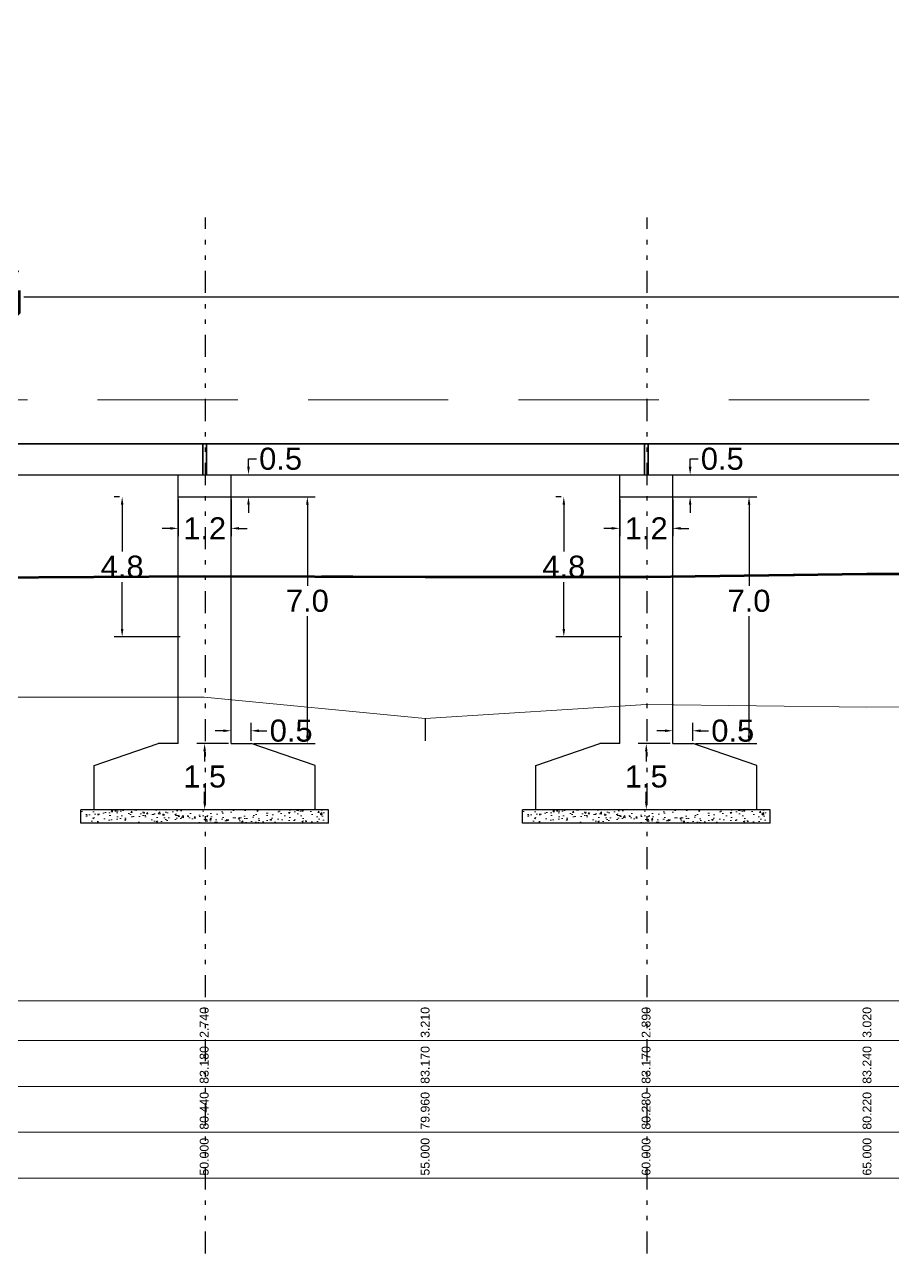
# Model space of a CAD drawing. Header units: millimetres. Extents: x -83 to 417, y 47 to 139.
# Drawn here: x 374.92 to 394.56, y 72.81 to 100.64 of the extents above; entities that cross this region are included whole.
import ezdxf
from ezdxf.enums import TextEntityAlignment as Align

# ---------------------------------------------------------------- set-up
doc = ezdxf.new("R2010")
doc.units = ezdxf.units.MM
doc.header["$PDMODE"] = 3
doc.header["$PDSIZE"] = -0.7
doc.linetypes.add('DASHED2', pattern=[9.525, 6.35, -3.175])
doc.linetypes.add('DIVIDE', pattern=[1.25, 0.5, -0.25, 0, -0.25, 0, -0.25])
for name, color, linetype in [('Bridge Top', 30, 'Continuous'), ('Data Table', 7, 'Continuous'), ('kacha rasta', 7, 'Continuous'), ('OGL', 1, 'Continuous')]:
    doc.layers.add(name, color=color, linetype=linetype)
doc.styles.get("Standard").update_dxf_attribs({"font": 'Arial'})
doc.dimstyles.get("Standard").update_dxf_attribs({"dimtxt": 0.5, "dimasz": 0.18, "dimexe": 0.18, "dimexo": 0.0625, "dimgap": 0.09, "dimtad": 0, "dimtih": 1, "dimtoh": 1, "dimdec": 1, "dimzin": 0, "dimdsep": 46, "dimtxsty": 'Standard', "dimcen": 0.09, "dimadec": 0, "dimazin": 0, "dimtfac": 1, "dimtdec": 1, "dimtofl": 0, "dimtmove": 0, "dimatfit": 3, "dimfxl": 1, "dimtolj": 1, "dimtzin": 0, "dimarcsym": 0})

# ---------------------------------------------------------------- blocks, each defined once
blk = doc.blocks.new('*D307')
at = {"color": 0, "lineweight": -2, "transparency": 16777216}
for p, q in [((379.417, 84.648), (379.237, 84.648)), ((379.597, 84.421), (379.597, 84.828)), ((380.047, 84.421), (380.047, 84.828)), ((380.227, 84.648), (380.407, 84.648))]:
    blk.add_line(p, q, dxfattribs=at)
at = {"color": 0, "transparency": 16777216}
for points in [[(379.417, 84.678), (379.417, 84.618), (379.597, 84.648)], [(380.227, 84.678), (380.227, 84.618), (380.047, 84.648)]]:
    blk.add_solid(points, dxfattribs=at)
at = {"layer": 'Defpoints', "color": 0, "transparency": 16777216}
for p in [(380.047, 84.648), (379.597, 84.359), (380.047, 84.359)]:
    blk.add_point(p, dxfattribs=at)
at = {"color": 0, "lineweight": 0, "transparency": 16777216, "insert": (380.954, 84.648), "char_height": 0.5, "attachment_point": 5}
blk.add_mtext('\\A1;0.5', dxfattribs=at)
blk = doc.blocks.new('*D308')
at = {"color": 0, "lineweight": -2, "transparency": 16777216}
for p, q in [((379.534, 84.359), (378.817, 84.359)), ((378.997, 84.179), (378.997, 83.954)), ((378.997, 83.039), (378.997, 83.264)), ((379.984, 82.859), (378.817, 82.859))]:
    blk.add_line(p, q, dxfattribs=at)
at = {"color": 0, "transparency": 16777216}
for points in [[(378.967, 84.179), (379.027, 84.179), (378.997, 84.359)], [(378.967, 83.039), (379.027, 83.039), (378.997, 82.859)]]:
    blk.add_solid(points, dxfattribs=at)
at = {"layer": 'Defpoints', "color": 0, "transparency": 16777216}
for p in [(379.597, 84.359), (378.997, 82.859), (380.047, 82.859)]:
    blk.add_point(p, dxfattribs=at)
at = {"color": 0, "lineweight": 0, "transparency": 16777216, "insert": (378.997, 83.609), "char_height": 0.5, "attachment_point": 5}
blk.add_mtext('\\A1;1.5', dxfattribs=at)
blk = doc.blocks.new('*D309')
at = {"color": 0, "lineweight": -2, "transparency": 16777216}
for p, q in [((379.989, 90.625), (379.989, 90.805)), ((379.989, 90.805), (380.169, 90.805)), ((379.659, 90.445), (380.169, 90.445)), ((379.659, 89.945), (380.169, 89.945)), ((379.989, 89.765), (379.989, 89.585))]:
    blk.add_line(p, q, dxfattribs=at)
at = {"color": 0, "transparency": 16777216}
for points in [[(379.959, 90.625), (380.019, 90.625), (379.989, 90.445)], [(379.959, 89.765), (380.019, 89.765), (379.989, 89.945)]]:
    blk.add_solid(points, dxfattribs=at)
at = {"layer": 'Defpoints', "color": 0, "transparency": 16777216}
for p in [(379.597, 90.445), (379.989, 90.445), (379.597, 89.945)]:
    blk.add_point(p, dxfattribs=at)
at = {"color": 0, "lineweight": 0, "transparency": 16777216, "insert": (380.716, 90.805), "char_height": 0.5, "attachment_point": 5}
blk.add_mtext('\\A1;0.5', dxfattribs=at)
blk = doc.blocks.new('*D304')
at = {"layer": 'Defpoints', "color": 0, "linetype": 'Continuous', "transparency": 16777216}
for p in [(378.397, 89.945), (379.597, 89.945), (379.597, 89.232)]:
    blk.add_point(p, dxfattribs=at)
at = {"layer": 'kacha rasta', "color": 0, "linetype": 'Continuous', "lineweight": -2, "transparency": 16777216}
for p, q in [((378.397, 89.883), (378.397, 89.052)), ((379.597, 89.883), (379.597, 89.052)), ((378.217, 89.232), (378.037, 89.232)), ((379.777, 89.232), (379.957, 89.232))]:
    blk.add_line(p, q, dxfattribs=at)
at = {"layer": 'kacha rasta', "color": 0, "linetype": 'Continuous', "transparency": 16777216}
for points in [[(378.217, 89.262), (378.217, 89.202), (378.397, 89.232)], [(379.777, 89.262), (379.777, 89.202), (379.597, 89.232)]]:
    blk.add_solid(points, dxfattribs=at)
at = {"layer": 'kacha rasta', "color": 0, "linetype": 'Continuous', "transparency": 16777216, "insert": (378.997, 89.232), "char_height": 0.5, "attachment_point": 5}
blk.add_mtext('\\A1;1.2', dxfattribs=at)
blk = doc.blocks.new('*D305')
at = {"color": 0, "lineweight": -2, "transparency": 16777216}
for p, q in [((377.068, 89.945), (376.95, 89.945)), ((377.13, 89.765), (377.13, 88.706)), ((377.13, 86.955), (377.13, 88.015)), ((378.444, 86.775), (376.95, 86.775))]:
    blk.add_line(p, q, dxfattribs=at)
at = {"color": 0, "transparency": 16777216}
for points in [[(377.1, 89.765), (377.16, 89.765), (377.13, 89.945)], [(377.1, 86.955), (377.16, 86.955), (377.13, 86.775)]]:
    blk.add_solid(points, dxfattribs=at)
at = {"layer": 'Defpoints', "color": 0, "transparency": 16777216}
for p in [(377.13, 89.945), (377.13, 86.775), (378.507, 86.775)]:
    blk.add_point(p, dxfattribs=at)
at = {"color": 0, "lineweight": 0, "transparency": 16777216, "insert": (377.13, 88.36), "char_height": 0.5, "attachment_point": 5}
blk.add_mtext('\\A1;4.8', dxfattribs=at)
blk = doc.blocks.new('*D306')
at = {"color": 0, "lineweight": -2, "transparency": 16777216}
for p, q in [((379.077, 89.945), (381.501, 89.945)), ((381.321, 89.765), (381.321, 87.933)), ((381.321, 84.539), (381.321, 87.243)), ((380.109, 84.359), (381.501, 84.359))]:
    blk.add_line(p, q, dxfattribs=at)
at = {"color": 0, "transparency": 16777216}
for points in [[(381.291, 89.765), (381.351, 89.765), (381.321, 89.945)], [(381.291, 84.539), (381.351, 84.539), (381.321, 84.359)]]:
    blk.add_solid(points, dxfattribs=at)
at = {"layer": 'Defpoints', "color": 0, "transparency": 16777216}
for p in [(379.014, 89.945), (380.047, 84.359), (381.321, 84.359)]:
    blk.add_point(p, dxfattribs=at)
at = {"color": 0, "lineweight": 0, "transparency": 16777216, "insert": (381.321, 87.588), "char_height": 0.5, "attachment_point": 5}
blk.add_mtext('\\A1;7.0', dxfattribs=at)
blk = doc.blocks.new('*D313')
at = {"color": 0, "lineweight": -2, "transparency": 16777216}
for p, q in [((389.411, 84.648), (389.231, 84.648)), ((389.591, 84.421), (389.591, 84.828)), ((390.041, 84.421), (390.041, 84.828)), ((390.221, 84.648), (390.401, 84.648))]:
    blk.add_line(p, q, dxfattribs=at)
at = {"color": 0, "transparency": 16777216}
for points in [[(389.411, 84.678), (389.411, 84.618), (389.591, 84.648)], [(390.221, 84.678), (390.221, 84.618), (390.041, 84.648)]]:
    blk.add_solid(points, dxfattribs=at)
at = {"layer": 'Defpoints', "color": 0, "transparency": 16777216}
for p in [(390.041, 84.648), (389.591, 84.359), (390.041, 84.359)]:
    blk.add_point(p, dxfattribs=at)
at = {"color": 0, "lineweight": 0, "transparency": 16777216, "insert": (390.948, 84.648), "char_height": 0.5, "attachment_point": 5}
blk.add_mtext('\\A1;0.5', dxfattribs=at)
blk = doc.blocks.new('*D314')
at = {"color": 0, "lineweight": -2, "transparency": 16777216}
for p, q in [((389.529, 84.359), (388.811, 84.359)), ((388.991, 84.179), (388.991, 83.954)), ((388.991, 83.039), (388.991, 83.264)), ((389.979, 82.859), (388.811, 82.859))]:
    blk.add_line(p, q, dxfattribs=at)
at = {"color": 0, "transparency": 16777216}
for points in [[(388.961, 84.179), (389.021, 84.179), (388.991, 84.359)], [(388.961, 83.039), (389.021, 83.039), (388.991, 82.859)]]:
    blk.add_solid(points, dxfattribs=at)
at = {"layer": 'Defpoints', "color": 0, "transparency": 16777216}
for p in [(389.591, 84.359), (388.991, 82.859), (390.041, 82.859)]:
    blk.add_point(p, dxfattribs=at)
at = {"color": 0, "lineweight": 0, "transparency": 16777216, "insert": (388.991, 83.609), "char_height": 0.5, "attachment_point": 5}
blk.add_mtext('\\A1;1.5', dxfattribs=at)
blk = doc.blocks.new('*D315')
at = {"color": 0, "lineweight": -2, "transparency": 16777216}
for p, q in [((389.984, 90.625), (389.984, 90.805)), ((389.984, 90.805), (390.164, 90.805)), ((389.654, 90.445), (390.164, 90.445)), ((389.654, 89.945), (390.164, 89.945)), ((389.984, 89.765), (389.984, 89.585))]:
    blk.add_line(p, q, dxfattribs=at)
at = {"color": 0, "transparency": 16777216}
for points in [[(389.954, 90.625), (390.014, 90.625), (389.984, 90.445)], [(389.954, 89.765), (390.014, 89.765), (389.984, 89.945)]]:
    blk.add_solid(points, dxfattribs=at)
at = {"layer": 'Defpoints', "color": 0, "transparency": 16777216}
for p in [(389.591, 90.445), (389.984, 90.445), (389.591, 89.945)]:
    blk.add_point(p, dxfattribs=at)
at = {"color": 0, "lineweight": 0, "transparency": 16777216, "insert": (390.711, 90.805), "char_height": 0.5, "attachment_point": 5}
blk.add_mtext('\\A1;0.5', dxfattribs=at)
blk = doc.blocks.new('*D310')
at = {"layer": 'Defpoints', "color": 0, "linetype": 'Continuous', "transparency": 16777216}
for p in [(388.391, 89.945), (389.591, 89.945), (389.591, 89.232)]:
    blk.add_point(p, dxfattribs=at)
at = {"layer": 'kacha rasta', "color": 0, "linetype": 'Continuous', "lineweight": -2, "transparency": 16777216}
for p, q in [((388.391, 89.883), (388.391, 89.052)), ((389.591, 89.883), (389.591, 89.052)), ((388.211, 89.232), (388.031, 89.232)), ((389.771, 89.232), (389.951, 89.232))]:
    blk.add_line(p, q, dxfattribs=at)
at = {"layer": 'kacha rasta', "color": 0, "linetype": 'Continuous', "transparency": 16777216}
for points in [[(388.211, 89.262), (388.211, 89.202), (388.391, 89.232)], [(389.771, 89.262), (389.771, 89.202), (389.591, 89.232)]]:
    blk.add_solid(points, dxfattribs=at)
at = {"layer": 'kacha rasta', "color": 0, "linetype": 'Continuous', "transparency": 16777216, "insert": (388.991, 89.232), "char_height": 0.5, "attachment_point": 5}
blk.add_mtext('\\A1;1.2', dxfattribs=at)
blk = doc.blocks.new('*D311')
at = {"color": 0, "lineweight": -2, "transparency": 16777216}
for p, q in [((387.062, 89.945), (386.945, 89.945)), ((387.125, 89.765), (387.125, 88.706)), ((387.125, 86.955), (387.125, 88.015)), ((388.439, 86.775), (386.945, 86.775))]:
    blk.add_line(p, q, dxfattribs=at)
at = {"color": 0, "transparency": 16777216}
for points in [[(387.095, 89.765), (387.155, 89.765), (387.125, 89.945)], [(387.095, 86.955), (387.155, 86.955), (387.125, 86.775)]]:
    blk.add_solid(points, dxfattribs=at)
at = {"layer": 'Defpoints', "color": 0, "transparency": 16777216}
for p in [(387.125, 89.945), (387.125, 86.775), (388.501, 86.775)]:
    blk.add_point(p, dxfattribs=at)
at = {"color": 0, "lineweight": 0, "transparency": 16777216, "insert": (387.125, 88.36), "char_height": 0.5, "attachment_point": 5}
blk.add_mtext('\\A1;4.8', dxfattribs=at)
blk = doc.blocks.new('*D312')
at = {"color": 0, "lineweight": -2, "transparency": 16777216}
for p, q in [((389.071, 89.945), (391.496, 89.945)), ((391.316, 89.765), (391.316, 87.933)), ((391.316, 84.539), (391.316, 87.243)), ((390.104, 84.359), (391.496, 84.359))]:
    blk.add_line(p, q, dxfattribs=at)
at = {"color": 0, "transparency": 16777216}
for points in [[(391.286, 89.765), (391.346, 89.765), (391.316, 89.945)], [(391.286, 84.539), (391.346, 84.539), (391.316, 84.359)]]:
    blk.add_solid(points, dxfattribs=at)
at = {"layer": 'Defpoints', "color": 0, "transparency": 16777216}
for p in [(389.009, 89.945), (390.041, 84.359), (391.316, 84.359)]:
    blk.add_point(p, dxfattribs=at)
at = {"color": 0, "lineweight": 0, "transparency": 16777216, "insert": (391.316, 87.588), "char_height": 0.5, "attachment_point": 5}
blk.add_mtext('\\A1;7.0', dxfattribs=at)
blk = doc.blocks.new('*D325')
at = {"color": 0, "lineweight": -2, "transparency": 16777216}
for p, q in [((259.014, 94.529), (259.014, 94.647)), ((259.194, 94.467), (293.126, 94.467)), ((408.834, 94.467), (374.903, 94.467)), ((409.014, 94.425), (409.014, 94.287))]:
    blk.add_line(p, q, dxfattribs=at)
at = {"color": 0, "transparency": 16777216}
for points in [[(259.194, 94.497), (259.194, 94.437), (259.014, 94.467)], [(408.834, 94.497), (408.834, 94.437), (409.014, 94.467)]]:
    blk.add_solid(points, dxfattribs=at)
at = {"layer": 'Defpoints', "color": 0, "transparency": 16777216}
for p in [(259.014, 94.467), (409.014, 94.488), (409.014, 94.467)]:
    blk.add_point(p, dxfattribs=at)
at = {"color": 0, "lineweight": 30, "transparency": 16777216, "insert": (334.014, 94.467), "char_height": 0.5, "attachment_point": 5}
blk.add_mtext('\\A1;{\\H3x;14 PIERS AND 02 ABUTMENTS @ 10M C/C SPAN= 15 SPAN S TOATAL150 M LONG}', dxfattribs=at)

msp = doc.modelspace()

# ---------------------------------------------------------------- hatches: boundary and pattern name
at = {"lineweight": 0}
h = msp.add_hatch(dxfattribs=at)
h.set_pattern_fill('AR-CONC', color=6, scale=0.05, style=0)
h.set_pattern_definition([(50, (-22.3263, -197.13084), (0.3586301, -0.03137607), [0.0375, -0.4125]), (355, (-22.3263, -197.13084), (-0.06937567, 0.37609607), [0.03, -0.33]), (100.4514, (-22.2964, -197.13345), (0.2892547, 0.34471977), [0.0318701, -0.35057106]), (46.1842, (-22.3263, -197.03084), (0.53362052, -0.0827595), [0.05625, -0.61875]), (96.6356, (-22.2818, -197.03773), (0.46733135, 0.48705894), [0.04780514, -0.5258565]), (351.1842, (-22.3263, -197.03084), (0.467331, 0.4870593), [0.045, -0.495]), (21, (-22.2763, -197.05584), (0.29845353, -0.20130945), [0.0375, -0.4125]), (326, (-22.2763, -197.05584), (0.12165767, 0.36257502), [0.03, -0.33]), (71.4514, (-22.25142, -197.0726), (0.42011131, 0.16126525), [0.0318701, -0.35057106]), (37.5, (-22.32629, -197.13084), (0.006079928, 0.166446927), [0, -0.326, 0, -0.335, 0, -0.33125]), (7.5, (-22.3263, -197.13084), (0.13153477, 0.197205856), [0, -0.191, 0, -0.3185, 0, -0.12625]), (327.5, (-22.43779, -197.13084), (0.266911218, -0.011277436), [0, -0.125, 0, -0.39, 0, -0.5175]), (317.5, (-22.4878, -197.13084), (0.29159308, 0.05005249), [0, -0.1625, 0, -0.259, 0, -0.3675])])
h.paths.add_polyline_path([(378.9967, 82.859), (376.1967, 82.859), (376.1967, 82.559), (378.9967, 82.559)])
h.paths.add_polyline_path([(381.7967, 82.859), (378.9967, 82.859), (378.9967, 82.559), (381.7967, 82.559)])
h = msp.add_hatch(dxfattribs=at)
h.set_pattern_fill('AR-CONC', color=6, scale=0.05, style=0)
h.set_pattern_definition([(50, (-12.3317, -197.13084), (0.3586301, -0.03137607), [0.0375, -0.4125]), (355, (-12.3317, -197.13084), (-0.06937567, 0.37609607), [0.03, -0.33]), (100.4514, (-12.3018, -197.13345), (0.2892547, 0.34471977), [0.0318701, -0.35057106]), (46.1842, (-12.3317, -197.03084), (0.53362052, -0.0827595), [0.05625, -0.61875]), (96.6356, (-12.2872, -197.03773), (0.46733135, 0.48705894), [0.04780514, -0.5258565]), (351.1842, (-12.3317, -197.03084), (0.467331, 0.4870593), [0.045, -0.495]), (21, (-12.2817, -197.05584), (0.29845353, -0.20130945), [0.0375, -0.4125]), (326, (-12.2817, -197.05584), (0.12165767, 0.36257502), [0.03, -0.33]), (71.4514, (-12.25682, -197.0726), (0.42011131, 0.16126525), [0.0318701, -0.35057106]), (37.5, (-12.33169, -197.13084), (0.006079928, 0.166446927), [0, -0.326, 0, -0.335, 0, -0.33125]), (7.5, (-12.33169, -197.13084), (0.13153477, 0.197205856), [0, -0.191, 0, -0.3185, 0, -0.12625]), (327.5, (-12.44319, -197.13084), (0.266911218, -0.011277436), [0, -0.125, 0, -0.39, 0, -0.5175]), (317.5, (-12.4932, -197.13084), (0.29159308, 0.05005249), [0, -0.1625, 0, -0.259, 0, -0.3675])])
h.paths.add_polyline_path([(388.9913, 82.859), (386.1913, 82.859), (386.1913, 82.559), (388.9913, 82.559)])
h.paths.add_polyline_path([(391.7913, 82.859), (388.9913, 82.859), (388.9913, 82.559), (391.7913, 82.559)])

# ---------------------------------------------------------------- linework, layer by layer
at = {"color": 6, "linetype": 'DIVIDE'}
for p, q in [((379.0143, 72.8122), (379.0143, 96.2705)), ((389.0143, 72.8122), (389.0143, 96.2705))]:
    msp.add_line(p, q, dxfattribs=at)
at = {"color": 5, "linetype": 'DASHED2', "lineweight": 0, "ltscale": 0.5}
msp.add_line((247.9861, 92.1453), (408.9823, 92.1453), dxfattribs=at)
msp.add_line((247.9861, 92.1453), (408.9823, 92.1453), dxfattribs=at)
at = {"color": 7, "linetype": 'ByBlock', "lineweight": 35, "ltscale": 0.5}
msp.add_line((247.9861, 91.1453), (408.9823, 91.1453), dxfattribs=at)
at = {"color": 6, "lineweight": 35}
for p, q in [((378.9577, 91.1453), (378.9577, 90.4453)), ((379.0356, 91.1453), (379.0356, 90.4453)), ((388.9523, 91.1453), (388.9523, 90.4453)), ((389.0302, 91.1453), (389.0302, 90.4453))]:
    msp.add_line(p, q, dxfattribs=at)
at = {"color": 0, "lineweight": 30}
for p, q in [((368.6852, 90.4453), (382.4938, 90.4453)), ((378.6798, 90.4453), (392.4885, 90.4453)), ((388.6868, 90.4453), (402.4954, 90.4453)), ((378.3967, 89.9453), (379.5967, 89.9453)), ((388.3913, 89.9453), (389.5913, 89.9453))]:
    msp.add_line(p, q, dxfattribs=at)
at = {"lineweight": 30, "ltscale": 5}
for p, q in [((378.3967, 84.359), (378.3967, 90.4453)), ((379.5967, 84.359), (379.5967, 90.4453)), ((388.3913, 84.359), (388.3913, 90.4453)), ((389.5913, 84.359), (389.5913, 90.4453))]:
    msp.add_line(p, q, dxfattribs=at)
at = {"color": 6, "lineweight": 0}
for p, q in [((382.3484, 88.1578), (381.6447, 88.1578)), ((392.343, 88.1578), (391.6393, 88.1578))]:
    msp.add_line(p, q, dxfattribs=at)
msp.add_line((383.9861, 84.9253), (383.9861, 84.4163))
at = {"lineweight": 30}
for p, q in [((376.4967, 83.859), (377.9467, 84.359)), ((378.3967, 84.359), (377.9467, 84.359)), ((379.5967, 84.359), (380.0467, 84.359)), ((381.4967, 83.859), (380.0467, 84.359)), ((386.4913, 83.859), (387.9413, 84.359)), ((388.3913, 84.359), (387.9413, 84.359)), ((389.5913, 84.359), (390.0413, 84.359)), ((391.4913, 83.859), (390.0413, 84.359)), ((376.4967, 82.859), (376.4967, 83.859)), ((381.4967, 82.859), (381.4967, 83.859)), ((386.4913, 82.859), (386.4913, 83.859)), ((391.4913, 82.859), (391.4913, 83.859)), ((381.7967, 82.859), (376.1967, 82.859)), ((376.1967, 82.559), (376.1967, 82.859)), ((381.7967, 82.559), (381.7967, 82.859)), ((391.7913, 82.859), (386.1913, 82.859)), ((386.1913, 82.559), (386.1913, 82.859)), ((391.7913, 82.559), (391.7913, 82.859)), ((381.7967, 82.559), (376.1967, 82.559)), ((391.7913, 82.559), (386.1913, 82.559))]:
    msp.add_line(p, q, dxfattribs=at)
at = {"layer": 'Bridge Top', "lineweight": 53, "flags": 128}
msp.add_lwpolyline([(328.9861, 88.0453), (333.9861, 87.9453), (338.9861, 87.8953), (343.9861, 88.0453), (348.9861, 88.0453), (353.9861, 88.0453), (358.9861, 88.0153), (363.9861, 87.9953), (368.9861, 87.9953), (373.9861, 88.1153), (378.9861, 88.1453), (383.9861, 88.1353), (388.9861, 88.1353), (393.9861, 88.2053), (398.9861, 88.2053), (403.9861, 88.1553), (408.9861, 88.1553), (408.9861, 87.6853)], dxfattribs=at)
at = {"layer": 'Data Table', "lineweight": 0}
msp.add_line((246.586, 78.5344), (409.3861, 78.5344), dxfattribs=at)
at = {"layer": 'Data Table', "lineweight": 9}
for p, q in [((246.586, 77.6344), (409.3861, 77.6344)), ((246.586, 76.5944), (409.3861, 76.5944)), ((246.586, 75.5544), (409.3861, 75.5544))]:
    msp.add_line(p, q, dxfattribs=at)
at = {"layer": 'Data Table', "lineweight": 5}
msp.add_line((246.586, 74.5144), (409.3861, 74.5144), dxfattribs=at)
at = {"layer": 'OGL', "lineweight": 0, "flags": 128}
msp.add_lwpolyline([(328.9861, 86.1653), (333.9861, 86.1753), (338.9861, 86.1153), (343.9861, 86.0153), (348.9861, 85.3853), (353.9861, 85.5853), (358.9861, 85.6453), (363.9861, 85.4153), (368.9861, 85.4153), (373.9861, 85.4053), (378.9861, 85.4053), (383.9861, 84.9253), (388.9861, 85.2453), (393.9861, 85.1853), (398.9861, 85.2253), (403.9861, 86.3853), (408.9861, 87.6853)], dxfattribs=at)

# ---------------------------------------------------------------- texts
at = {"layer": 'Bridge Top'}
for s, p in [('83.180', (378.9861, 76.6544)), ('83.170', (383.9861, 76.6544)), ('83.170', (388.9861, 76.6544)), ('83.240', (393.9861, 76.6544))]:
    msp.add_text(s, height=0.2, rotation=90, dxfattribs=at).set_placement(p, align=Align.MIDDLE_LEFT)
at = {"layer": 'Data Table'}
for s, p in [('2.740', (378.9861, 77.6944)), ('3.210', (383.9861, 77.6944)), ('2.890', (388.9861, 77.6944)), ('3.020', (393.9861, 77.6944))]:
    msp.add_text(s, height=0.2, rotation=90, dxfattribs=at).set_placement(p, align=Align.MIDDLE_LEFT)
at = {"layer": 'OGL'}
for s, p in [('80.440', (378.9861, 75.6144)), ('79.960', (383.9861, 75.6144)), ('80.280', (388.9861, 75.6144)), ('80.220', (393.9861, 75.6144)), ('50.000', (378.9861, 74.5744)), ('55.000', (383.9861, 74.5744)), ('60.000', (388.9861, 74.5744)), ('65.000', (393.9861, 74.5744))]:
    msp.add_text(s, height=0.2, rotation=90, dxfattribs=at).set_placement(p, align=Align.MIDDLE_LEFT)

# ---------------------------------------------------------------- dimensions: what is measured, and where the dimension line sits
at = {"color": 0, "lineweight": 30}
dim = msp.add_linear_dim(base=(409.0143, 94.4668), p1=(259.0143, 94.4668), p2=(409.0143, 94.4877), text='{\\H3x;14 PIERS AND 02 ABUTMENTS @ 10M C/C SPAN= 15 SPAN S TOATAL150 M LONG}', dimstyle='Standard', dxfattribs=at)
dim.commit()
dim.dimension.update_dxf_attribs({"geometry": '*D325', "text_midpoint": (334.0143, 94.4668)})
at = {"color": 6, "lineweight": 0}
for base, p1, p2, picture, middle in [((379.9893, 90.4453), (379.5967, 89.9453), (379.5967, 90.4453), '*D309', (380.7164, 90.8053)), ((389.9839, 90.4453), (389.5913, 89.9453), (389.5913, 90.4453), '*D315', (390.711, 90.8053))]:
    dim = msp.add_linear_dim(base=base, p1=p1, p2=p2, angle=90, text='0.5', dimstyle='Standard', dxfattribs=at)
    dim.commit()
    dim.dimension.update_dxf_attribs({"geometry": picture, "text_midpoint": middle})
for base, p1, p2, text, picture, middle in [((377.1301, 86.7753), (377.1301, 89.9453), (378.5066, 86.7753), '4.8', '*D305', (377.1301, 88.3603)), ((381.3214, 84.359), (379.0142, 89.9453), (380.0467, 84.359), '7.0', '*D306', (381.3214, 87.5881)), ((387.1247, 86.7753), (387.1247, 89.9453), (388.5012, 86.7753), '4.8', '*D311', (387.1247, 88.3603)), ((391.316, 84.359), (389.0088, 89.9453), (390.0413, 84.359), '7.0', '*D312', (391.316, 87.5881))]:
    dim = msp.add_linear_dim(base=base, p1=p1, p2=p2, angle=90, text=text, dimstyle='Standard', dxfattribs=at)
    dim.commit()
    dim.dimension.update_dxf_attribs({"geometry": picture, "text_midpoint": middle, "dimtype": 160})
for base, p1, p2, picture, middle in [((380.046653314, 84.6482438246), (379.596653314, 84.3589660414), (380.046653314, 84.3589660414), '*D307', (380.9536792348, 84.6482438246)), ((390.0412553271, 84.6482438246), (389.5912553271, 84.3589660414), (390.0412553271, 84.3589660414), '*D313', (390.948281248, 84.6482438246))]:
    dim = msp.add_linear_dim(base=base, p1=p1, p2=p2, dimstyle='Standard', dxfattribs=at)
    dim.commit()
    dim.dimension.update_dxf_attribs({"geometry": picture, "text_midpoint": middle})
for base, p1, p2, picture, middle in [((378.9967, 82.859), (379.5967, 84.359), (380.0467, 82.859), '*D308', (378.9967, 83.609)), ((388.9913, 82.859), (389.5913, 84.359), (390.0413, 82.859), '*D314', (388.9913, 83.609))]:
    dim = msp.add_linear_dim(base=base, p1=p1, p2=p2, angle=90, dimstyle='Standard', dxfattribs=at)
    dim.commit()
    dim.dimension.update_dxf_attribs({"geometry": picture, "text_midpoint": middle})
at = {"layer": 'kacha rasta', "linetype": 'Continuous'}
for base, p1, p2, picture, middle in [((379.5967, 89.2325), (378.3967, 89.9453), (379.5967, 89.9453), '*D304', (378.9967, 89.2325)), ((389.5913, 89.2325), (388.3913, 89.9453), (389.5913, 89.9453), '*D310', (388.9913, 89.2325))]:
    dim = msp.add_linear_dim(base=base, p1=p1, p2=p2, dimstyle='Standard', dxfattribs=at)
    dim.commit()
    dim.dimension.update_dxf_attribs({"geometry": picture, "text_midpoint": middle})

doc.saveas('drawing.dxf')
